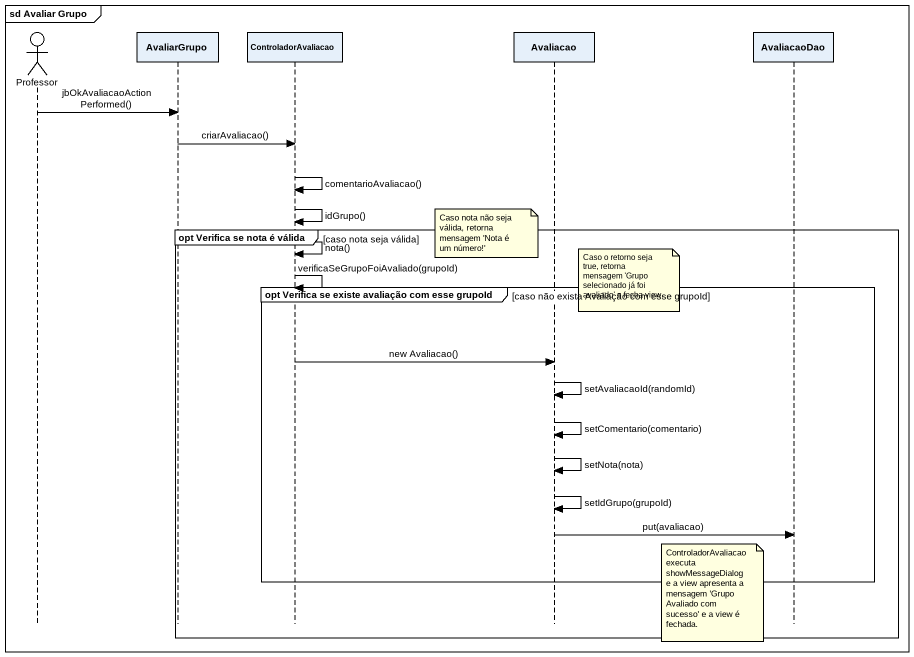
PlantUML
@startuml
mainframe sd Avaliar Grupo
hide footbox
actor Professor
participant AvaliarGrupo
participant ControladorAvaliacao
participant Avaliacao
participant AvaliacaoDao

Professor -> AvaliarGrupo : jbOkAvaliacaoActionPerformed()
AvaliarGrupo -> ControladorAvaliacao : criarAvaliacao()
ControladorAvaliacao -> ControladorAvaliacao : comentarioAvaliacao()
ControladorAvaliacao -> ControladorAvaliacao : idGrupo()
group opt Verifica se nota é válida [caso nota seja válida]
  note left of Avaliacao : Caso nota não seja válida, retorna mensagem 'Nota é um número!'
  ControladorAvaliacao -> ControladorAvaliacao : nota()
  ControladorAvaliacao -> ControladorAvaliacao : verificaSeGrupoFoiAvaliado(grupoId)
  note right of Avaliacao : Caso o retorno seja true, retorna mensagem 'Grupo selecionado já foi avaliado' e fecha view.
  group opt Verifica se existe avaliação com esse grupoId [caso não exista Avaliação com esse grupoId]
    ControladorAvaliacao -> Avaliacao : new Avaliacao()
    Avaliacao -> Avaliacao : setAvaliacaoId(randomId)
    Avaliacao -> Avaliacao : setComentario(comentario)
    Avaliacao -> Avaliacao : setNota(nota)
    Avaliacao -> Avaliacao : setIdGrupo(grupoId)
    Avaliacao -> AvaliacaoDao : put(avaliacao)
  end
  note left of AvaliacaoDao : ControladorAvaliacao executa showMessageDialog e a view apresenta a mensagem 'Grupo Avaliado com sucesso' e a view é fechada.
end
@enduml
